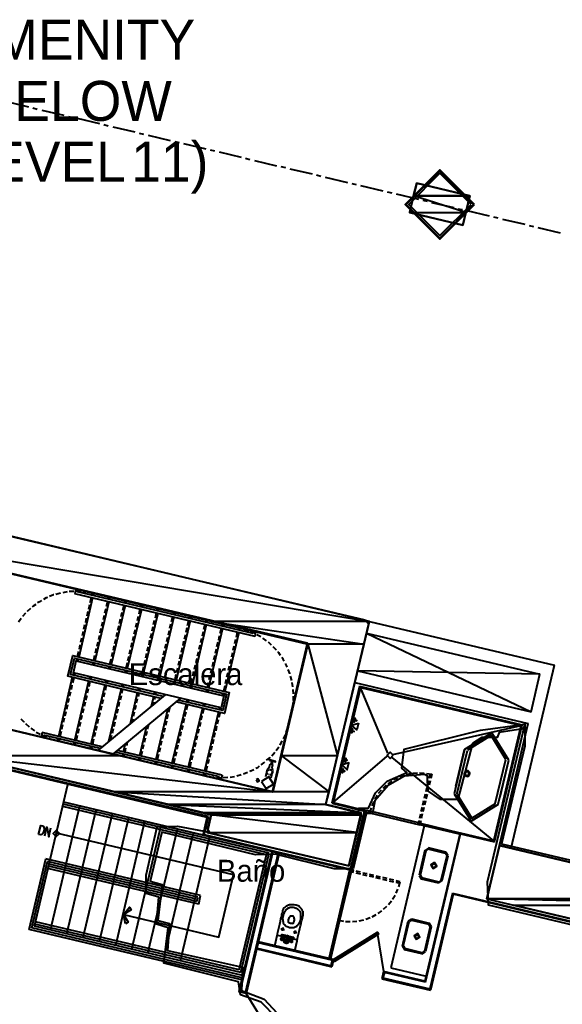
# Model space of a CAD drawing. Header units: feet. Extents: x -84 to 198, y -22 to 181.
# Drawn here: x 79.7 to 109.5, y 35.4 to 89.5 of the extents above; entities that cross this region are included whole.
import ezdxf
from ezdxf.enums import TextEntityAlignment as Align

# ---------------------------------------------------------------- set-up
doc = ezdxf.new("R2010")
doc.units = ezdxf.units.FT
for name, color, linetype in [('A-AREA-COMUN', 252, 'CONTINUOUS'), ('A-AREA-UNIDAD', 30, 'CONTINUOUS'), ('A-LINEA', 7, 'CONTINUOUS'), ('A-LINEA-FINA', 9, 'CONTINUOUS'), ('A-MURO-CONCRETO', 8, 'CONTINUOUS'), ('A-NOMBRE-ESPACIO', 2, 'CONTINUOUS'), ('A-TEXTO-PDF', 3, 'CONTINUOUS')]:
    doc.layers.add(name, color=color, linetype=linetype)

msp = doc.modelspace()

# ---------------------------------------------------------------- linework, layer by layer
at = {"layer": 'A-AREA-COMUN'}
for points in [[(69.68, 63.36), (98.64, 56.5333), (98.848, 56.32), (96.48, 46.4), (98.272, 45.9733), (98.32, 46.2044), (98.848, 46.2044), (99.232, 47.04), (99.872, 47.68), (100.96, 48.16), (100.672, 48.4089), (100.8, 49.44), (104.992, 50.4889), (107.44, 50.8089), (107.44, 49.6), (106.16, 44.2489), (119.76, 41.0489)], [(77.12, 51.0044), (93.568, 47.0933), (95.488, 55.2533), (69.312, 61.4044)], [(93.808, 34.6844), (92.96, 35.5556), (91.808, 35.9644), (91.712, 36.6756), (87.6, 37.6889), (87.84, 39.6444), (87.2, 39.84), (87.328, 41.3156), (86.64, 41.5289), (86.64, 42.5244), (87.232, 45.1733), (88.352, 45.2089), (90.112, 44.8889), (90, 45.0489), (90.208, 45.8489), (76.672, 49.0489)]]:
    msp.add_lwpolyline(points, dxfattribs=at)
at = {"layer": 'A-AREA-UNIDAD'}
msp.add_lwpolyline([(116.56, 38.24), (105.44, 40.8889), (105.392, 42.1689), (107.44, 50.7733), (107.328, 50.56), (106.032, 50.3644), (105.92, 50.08), (105.072, 50.08), (104.56, 49.76), (103.76, 46.6844), (102.8, 46.6844), (102.112, 47.1644), (102.08, 47.9644), (101.92, 48.0533), (100.832, 47.9644), (99.92, 47.4489), (99.2, 46.6133), (99.072, 45.92), (98.72, 45.8844), (98, 42.88), (96.96, 42.88), (93.728, 43.68), (92.64, 43.6444), (87.488, 44.8889), (86.848, 42.2044), (87.52, 42.0089), (87.28, 40.0356), (87.92, 39.8756), (87.808, 38.4), (91.92, 37.4756), (91.872, 36.1956), (93.12, 35.7156), (94.048, 34.72)], dxfattribs=at)
at = {"layer": 'A-LINEA'}
for p, q in [((78.96, 84.9911), (80.1733, 84.6978)), ((80.4133, 84.6444), (80.6533, 84.5778)), ((80.9067, 84.5244), (82.12, 84.2444)), ((82.36, 84.1778), (82.6, 84.1244)), ((82.8533, 84.0711), (84.0667, 83.7778)), ((84.3067, 83.7244), (84.5467, 83.6578)), ((84.8, 83.6044), (86.0133, 83.3244)), ((86.2533, 83.2578), (86.4933, 83.2044)), ((86.7467, 83.1511), (87.96, 82.8578)), ((88.2, 82.8044), (88.44, 82.7378)), ((88.6933, 82.6844), (89.9067, 82.3911)), ((90.1467, 82.3378), (90.3867, 82.2844)), ((90.64, 82.2311), (91.8533, 81.9378)), ((92.0933, 81.8844), (92.3333, 81.8178)), ((92.5867, 81.7644), (93.8, 81.4711)), ((94.04, 81.4178), (94.28, 81.3644)), ((94.52, 81.2978), (95.7467, 81.0178)), ((95.9867, 80.9644), (96.2267, 80.8978)), ((96.4667, 80.8444), (97.6933, 80.5511)), ((97.9333, 80.4978), (98.1733, 80.4444)), ((98.4133, 80.3778), (99.64, 80.0978)), ((99.88, 80.0311), (100.12, 79.9778)), ((100.36, 79.9244), (101.5867, 79.6311)), ((101.8267, 79.5778), (102.0667, 79.5244)), ((102.3067, 79.4578), (103.5333, 79.1778)), ((103.7733, 79.1111), (104.0133, 79.0578)), ((104.2533, 79.0044), (105.48, 78.7111)), ((105.72, 78.6578), (105.96, 78.6044)), ((106.2, 78.5378), (107.4267, 78.2578)), ((107.6667, 78.1911), (107.9067, 78.1378)), ((108.1467, 78.0844), (109.3733, 77.7911)), ((81.92, 58.0044), (81.68, 57.9378)), ((82.2933, 58.0711), (82.0533, 58.0311)), ((82.6667, 58.0978), (82.4133, 58.0978)), ((82.7733, 58.2178), (82.72, 57.9778)), ((92.6133, 55.6311), (82.72, 57.9778)), ((82.9067, 58.1911), (82.8667, 58.0711)), ((92.52, 55.7911), (82.8667, 58.0711)), ((83.6667, 58.0044), (83.5333, 58.0311)), ((83.6667, 58.0044), (83.64, 57.8844)), ((83.7467, 57.9911), (83.72, 57.8711)), ((83.6933, 57.7511), (82.9333, 54.4978)), ((83.52, 57.3644), (83.4667, 57.1111)), ((83.6133, 57.7644), (83.5467, 57.4844)), ((84.5867, 57.5378), (83.8133, 54.2978)), ((84.5067, 57.5511), (84.44, 57.2711)), ((84.56, 57.7911), (84.5333, 57.6711)), ((84.64, 57.7778), (84.6133, 57.6578)), ((85.48, 57.3244), (84.7067, 54.0844)), ((85.4, 57.3378), (85.3333, 57.0578)), ((85.4533, 57.5911), (85.4267, 57.4711)), ((85.5333, 57.5644), (85.5067, 57.4444)), ((86.3467, 57.3778), (86.32, 57.2578)), ((86.4267, 57.3511), (86.4, 57.2311)), ((80, 56.9111), (79.84, 56.7244)), ((83.4267, 56.9911), (83.3733, 56.7511)), ((84.32, 56.7778), (84.2667, 56.5378)), ((84.4133, 57.1511), (84.3467, 56.9111)), ((85.3067, 56.9378), (85.24, 56.6978)), ((86.3733, 57.1111), (85.6, 53.8711)), ((86.2933, 57.1378), (86.2267, 56.8444)), ((87.2667, 56.8978), (86.4933, 53.6578)), ((87.1867, 56.9244), (87.12, 56.6311)), ((87.24, 57.1644), (87.2133, 57.0444)), ((87.32, 57.1511), (87.2933, 57.0178)), ((88.1333, 56.9511), (88.1067, 56.8311)), ((88.2133, 56.9378), (88.1867, 56.8178)), ((79.76, 56.6178), (79.6133, 56.4178)), ((83.2533, 56.2711), (83.2, 56.0178)), ((83.3467, 56.6311), (83.2933, 56.3911)), ((84.24, 56.4178), (84.1867, 56.1778)), ((85.2133, 56.5778), (85.16, 56.3244)), ((86.1067, 56.3644), (86.0533, 56.1244)), ((86.2, 56.7244), (86.1333, 56.4844)), ((87.08, 56.5111), (87.0267, 56.2711)), ((88.16, 56.6978), (87.3867, 53.4444)), ((87.9733, 56.3111), (87.92, 56.0578)), ((88.08, 56.7111), (88.0133, 56.4311)), ((89.0533, 56.4844), (88.28, 53.2311)), ((88.96, 56.4978), (88.8933, 56.2178)), ((89.0267, 56.7378), (89, 56.6178)), ((89.1067, 56.7244), (89.08, 56.6044)), ((89.9333, 56.2711), (89.1733, 53.0311)), ((89.8533, 56.2844), (89.7867, 56.0044)), ((89.92, 56.5378), (89.8933, 56.4044)), ((90, 56.5111), (89.9733, 56.3911)), ((90.8133, 56.3244), (90.7733, 56.2044)), ((90.8933, 56.2978), (90.8667, 56.1778)), ((98.8933, 56.4578), (109.0667, 54.0578)), ((83.1733, 55.8978), (83.12, 55.6578)), ((84.0667, 55.6844), (84.0133, 55.4444)), ((84.1467, 56.0578), (84.0933, 55.8044)), ((85.04, 55.8444), (84.9867, 55.6044)), ((85.1333, 56.2044), (85.0667, 55.9644)), ((86.0267, 55.9911), (85.96, 55.7511)), ((86.92, 55.7911), (86.8533, 55.5378)), ((87, 56.1511), (86.9467, 55.9111)), ((87.8933, 55.9378), (87.84, 55.6978)), ((88.7867, 55.7244), (88.72, 55.4844)), ((88.8667, 56.0978), (88.8133, 55.8444)), ((89.76, 55.8844), (89.7067, 55.6444)), ((90.8267, 56.0578), (90.0667, 52.8178)), ((90.6533, 55.6711), (90.6, 55.4311)), ((90.7467, 56.0711), (90.68, 55.7911)), ((91.72, 55.8444), (90.96, 52.6044)), ((91.64, 55.8711), (91.5733, 55.5778)), ((91.6933, 56.1111), (91.6667, 55.9911)), ((91.7867, 56.0844), (91.7467, 55.9644)), ((91.9067, 56.0578), (91.7867, 56.0844)), ((92.52, 55.7911), (92.5467, 55.9111)), ((92.6133, 55.6311), (92.6667, 55.8844)), ((92.9333, 55.6044), (92.72, 55.7244)), ((98.7333, 55.8178), (108.2667, 53.5644)), ((98.7333, 55.8178), (107.7733, 51.4978)), ((83, 55.1644), (82.9467, 54.9244)), ((83.08, 55.5378), (83.0267, 55.2978)), ((83.9733, 55.3244), (83.92, 55.0844)), ((84.96, 55.4844), (84.8933, 55.2311)), ((85.8533, 55.2711), (85.7867, 55.0178)), ((85.9333, 55.6311), (85.88, 55.3911)), ((86.8267, 55.4178), (86.7733, 55.1778)), ((87.72, 55.2044), (87.6667, 54.9644)), ((87.8, 55.5778), (87.7467, 55.3378)), ((88.6933, 55.3644), (88.64, 55.1244)), ((89.5867, 55.1511), (89.5333, 54.9111)), ((89.68, 55.5244), (89.6133, 55.2711)), ((90.5733, 55.3111), (90.5067, 55.0578)), ((91.5467, 55.4578), (91.4933, 55.2178)), ((93.24, 55.3911), (93.04, 55.5378)), ((93.52, 55.1511), (93.3467, 55.3111)), ((82.92, 54.8044), (82.8533, 54.5244)), ((83.8, 54.5911), (83.7333, 54.3111)), ((83.8933, 54.9644), (83.84, 54.7111)), ((84.7867, 54.7511), (84.7333, 54.5111)), ((84.8667, 55.1111), (84.8133, 54.8711)), ((85.76, 54.8978), (85.7067, 54.6578)), ((86.6533, 54.6978), (86.6, 54.4444)), ((86.7467, 55.0578), (86.68, 54.8178)), ((87.6267, 54.8444), (87.5733, 54.6044)), ((88.52, 54.6311), (88.4667, 54.3911)), ((88.6133, 55.0044), (88.56, 54.7511)), ((89.5067, 54.7911), (89.44, 54.5511)), ((90.48, 54.9378), (90.4267, 54.6978)), ((91.3733, 54.7244), (91.32, 54.4844)), ((91.4533, 55.0978), (91.4, 54.8578)), ((82.8133, 54.4044), (82.7867, 54.2844)), ((82.8933, 54.3778), (82.8667, 54.2578)), ((83.7067, 54.1911), (83.68, 54.0711)), ((83.7867, 54.1644), (83.76, 54.0444)), ((84.6933, 54.3778), (84.6267, 54.0978)), ((85.5867, 54.1778), (85.52, 53.8844)), ((85.68, 54.5378), (85.6133, 54.2978)), ((86.5733, 54.3244), (86.5067, 54.0844)), ((87.4667, 54.1111), (87.4, 53.8711)), ((87.5467, 54.4844), (87.4933, 54.2311)), ((88.44, 54.2711), (88.3867, 54.0311)), ((89.3333, 54.0578), (89.2667, 53.8178)), ((89.4133, 54.4178), (89.36, 54.1778)), ((90.3067, 54.2178), (90.2533, 53.9644)), ((90.4, 54.5778), (90.3333, 54.3378)), ((91.2933, 54.3644), (91.2267, 54.1244)), ((106.68, 44.0044), (109.0667, 54.0578)), ((82.64, 53.6311), (82.6133, 53.5111)), ((82.72, 53.6044), (82.6933, 53.4844)), ((84.6, 53.9778), (84.5733, 53.8578)), ((84.68, 53.9644), (84.6533, 53.8311)), ((85.4933, 53.7644), (85.4667, 53.6444)), ((85.5733, 53.7511), (85.5467, 53.6311)), ((86.3867, 53.5511), (86.36, 53.4311)), ((86.48, 53.9644), (86.4133, 53.6711)), ((86.4667, 53.5378), (86.44, 53.4178)), ((87.3733, 53.7511), (87.3067, 53.4711)), ((88.2667, 53.5378), (88.2, 53.2578)), ((88.3467, 53.8978), (88.2933, 53.6578)), ((89.24, 53.6978), (89.1867, 53.4444)), ((90.2267, 53.8444), (90.16, 53.6044)), ((91.12, 53.6311), (91.0533, 53.3911)), ((91.2, 54.0044), (91.1467, 53.7644)), ((98.2533, 53.7511), (107.7733, 51.4978)), ((108.2667, 53.5644), (98.2533, 53.7511)), ((107.7733, 51.4978), (108.2667, 53.5644)), ((82.5733, 53.3911), (81.8133, 50.1378)), ((82.6533, 53.3644), (82.5867, 53.0844)), ((83.4667, 53.1778), (82.7067, 49.9244)), ((83.5467, 53.1511), (83.48, 52.8711)), ((83.5333, 53.4178), (83.4933, 53.2978)), ((83.6133, 53.4044), (83.5867, 53.2711)), ((84.4133, 53.2044), (84.3867, 53.0844)), ((84.5067, 53.1911), (84.4667, 53.0711)), ((85.3067, 52.9911), (85.28, 52.8711)), ((85.3867, 52.9778), (85.36, 52.8578)), ((87.28, 53.3511), (87.2533, 53.2178)), ((87.36, 53.3244), (87.3333, 53.2044)), ((88.1733, 53.1378), (88.1467, 53.0178)), ((88.2533, 53.1111), (88.2267, 52.9911)), ((89.16, 53.3244), (89.0933, 53.0444)), ((90.0533, 53.1111), (89.9867, 52.8311)), ((90.1333, 53.4844), (90.08, 53.2444)), ((91.0267, 53.2711), (90.9733, 53.0311)), ((94.6267, 53.2178), (94.56, 53.4578)), ((94.6933, 52.8578), (94.6533, 53.0978)), ((98.0933, 53.0978), (107.6133, 50.8444)), ((82.48, 52.5911), (82.4133, 52.3511)), ((82.56, 52.9644), (82.5067, 52.7244)), ((83.4533, 52.7511), (83.4, 52.5111)), ((84.36, 52.9644), (83.6, 49.7244)), ((87.68, 52.4311), (83.9733, 49.3778)), ((84.3467, 52.5378), (84.2933, 52.2978)), ((84.44, 52.9511), (84.3733, 52.6578)), ((85.2533, 52.7511), (84.5733, 49.8711)), ((85.3333, 52.7378), (85.28, 52.4978)), ((86.1467, 52.5378), (85.7467, 50.8311)), ((86.2, 52.7911), (86.1733, 52.6578)), ((86.2267, 52.5244), (86.1867, 52.3244)), ((86.28, 52.7644), (86.2533, 52.6444)), ((87.0933, 52.5778), (87.0667, 52.4578)), ((87.1733, 52.5511), (87.1467, 52.4311)), ((89.0667, 52.9244), (89.0267, 52.8044)), ((89.1467, 52.8978), (89.12, 52.7778)), ((89.96, 52.7111), (89.92, 52.5911)), ((90.04, 52.6978), (90, 52.5644)), ((90.84, 52.4978), (90.8133, 52.3778)), ((90.9467, 52.9111), (90.88, 52.6178)), ((90.9333, 52.4844), (90.8933, 52.3644)), ((94.72, 52.4844), (94.7067, 52.7244)), ((98.36, 52.8978), (96.84, 46.4711)), ((98.4, 52.8311), (96.9067, 46.5111)), ((98.36, 52.8978), (107.2933, 50.7778)), ((98.4, 52.8311), (107.2267, 50.7378)), ((99.9067, 49.2178), (98.4, 52.8311)), ((82.3867, 52.2311), (82.3333, 51.9911)), ((83.28, 52.0178), (83.2267, 51.7778)), ((83.3733, 52.3911), (83.3067, 52.1378)), ((84.2667, 52.1778), (84.2, 51.9244)), ((88.52, 52.2444), (84.8133, 49.1778)), ((85.16, 52.0178), (85.1067, 51.7778)), ((85.2533, 52.3778), (85.2, 52.1378)), ((86.1467, 52.2044), (86.0933, 51.9644)), ((87.04, 52.3244), (86.9067, 51.7911)), ((87.0533, 52.0311), (87.0133, 51.8844)), ((87.12, 52.3111), (87.08, 52.1644)), ((88.8267, 51.9111), (88.0533, 48.6711)), ((88.88, 52.1511), (88.8533, 52.0311)), ((88.96, 52.1378), (88.9333, 52.0178)), ((89.7733, 51.9378), (89.7467, 51.8178)), ((89.8533, 51.9244), (89.8267, 51.8044)), ((82.2133, 51.4978), (82.16, 51.2578)), ((82.3067, 51.8711), (82.2533, 51.6178)), ((83.2, 51.6578), (83.1333, 51.4178)), ((84.0933, 51.4444), (84.0267, 51.2044)), ((84.1733, 51.8044), (84.12, 51.5644)), ((85.08, 51.6444), (85.0267, 51.4044)), ((85.9733, 51.4711), (85.92, 51.2311)), ((86.0667, 51.8444), (86.0133, 51.6044)), ((87.8267, 51.6711), (87.16, 48.8711)), ((87.9333, 51.7511), (87.8667, 51.4578)), ((88.8133, 51.4844), (88.7467, 51.2444)), ((88.9067, 51.8844), (88.84, 51.6044)), ((89.72, 51.6978), (88.9467, 48.4578)), ((89.8, 51.6844), (89.7333, 51.3911)), ((90.6, 51.4844), (89.84, 48.2444)), ((90.6933, 51.4711), (90.6267, 51.1778)), ((90.6667, 51.7244), (90.64, 51.6044)), ((90.7467, 51.7111), (90.72, 51.5911)), ((94.6267, 51.4711), (94.6533, 51.6178)), ((89.9867, 45.6978), (67.6533, 50.9911)), ((90.0533, 45.7378), (67.6667, 51.0311)), ((80.0133, 50.8444), (80.2, 50.6711)), ((82.1333, 51.1378), (82.08, 50.8978)), ((83.0267, 50.9244), (82.96, 50.6844)), ((83.1067, 51.2844), (83.0533, 51.0444)), ((84, 51.0844), (83.9467, 50.8311)), ((84.9067, 50.9244), (84.8533, 50.6711)), ((84.9867, 51.2844), (84.9333, 51.0444)), ((85.8933, 51.1111), (85.8533, 50.9111)), ((87.7467, 50.9778), (87.6933, 50.7378)), ((87.8267, 51.3378), (87.7733, 51.0978)), ((88.72, 51.1244), (88.6667, 50.8711)), ((89.6133, 50.9111), (89.56, 50.6711)), ((89.6933, 51.2711), (89.64, 51.0311)), ((90.5867, 51.0578), (90.5333, 50.8178)), ((94.44, 50.6978), (94.48, 50.8311)), ((106.04, 44.1511), (107.6133, 50.8444)), ((80.2933, 50.6044), (80.4933, 50.4578)), ((80.6, 50.3778), (80.8133, 50.2578)), ((80.92, 50.3511), (80.8667, 50.1111)), ((84.2267, 49.5778), (80.92, 50.3511)), ((81.96, 50.4044), (81.8933, 50.1244)), ((82.04, 50.7778), (81.9867, 50.5244)), ((82.9333, 50.5644), (82.88, 50.3111)), ((83.8267, 50.3511), (83.7733, 50.1111)), ((83.92, 50.7111), (83.8533, 50.4711)), ((84.8267, 50.5511), (84.76, 50.3111)), ((86.6533, 50.6978), (86.2667, 49.0844)), ((86.6667, 50.4178), (86.6133, 50.1778)), ((86.76, 50.7911), (86.6933, 50.5378)), ((87.6533, 50.6044), (87.6, 50.3644)), ((88.5467, 50.3911), (88.4933, 50.1511)), ((88.64, 50.7511), (88.5733, 50.5111)), ((89.5333, 50.5378), (89.4667, 50.2978)), ((90.4133, 50.3378), (90.36, 50.0844)), ((90.5067, 50.6978), (90.4533, 50.4578)), ((100.1867, 49.1511), (107.2267, 50.7378)), ((105.7333, 44.4178), (107.2267, 50.7378)), ((105.7733, 44.3511), (107.2933, 50.7778)), ((80.9867, 50.0844), (80.8667, 50.1111)), ((81.0133, 50.2044), (80.9867, 50.0844)), ((84.1067, 49.4711), (81.0133, 50.2044)), ((81.6267, 49.9378), (81.76, 49.8978)), ((81.7867, 50.0178), (81.7467, 49.8978)), ((81.8667, 50.0044), (81.84, 49.8844)), ((82.68, 49.8044), (82.64, 49.6844)), ((82.76, 49.7911), (82.72, 49.6711)), ((82.8533, 50.1911), (82.7867, 49.9111)), ((83.7467, 49.9911), (83.68, 49.6978)), ((84.7333, 50.1911), (84.68, 49.9644)), ((85.48, 49.7378), (85.3733, 49.2978)), ((85.5867, 49.8311), (85.5467, 49.6178)), ((86.5867, 50.0444), (86.5333, 49.8044)), ((87.48, 49.8844), (87.4267, 49.6444)), ((87.5733, 50.2444), (87.52, 50.0044)), ((88.4667, 50.0311), (88.4, 49.7778)), ((89.36, 49.8178), (89.2933, 49.5644)), ((89.44, 50.1778), (89.3867, 49.9378)), ((90.3333, 49.9644), (90.28, 49.7244)), ((93.9867, 49.6711), (94.1067, 49.8978)), ((83.56, 49.6044), (83.5333, 49.4711)), ((83.6533, 49.5778), (83.6133, 49.4578)), ((90.6667, 47.9244), (84.9333, 49.2711)), ((90.8133, 48.0178), (85.0533, 49.3778)), ((85.5067, 49.4978), (85.4667, 49.2844)), ((86.4133, 49.3244), (86.3467, 49.0711)), ((86.4933, 49.6844), (86.44, 49.4444)), ((87.4, 49.5111), (87.3467, 49.2711)), ((88.2933, 49.2978), (88.2267, 49.0578)), ((88.3733, 49.6578), (88.32, 49.4178)), ((89.2667, 49.4444), (89.2133, 49.2044)), ((90.16, 49.2311), (90.1067, 48.9911)), ((90.24, 49.6044), (90.1867, 49.3644)), ((93.5333, 49.0844), (93.6933, 49.2711)), ((93.7733, 49.3644), (93.92, 49.5644)), ((103.7067, 46.9511), (104.28, 49.3778)), ((85.3467, 49.1778), (85.32, 49.0578)), ((85.4267, 49.1511), (85.4, 49.0311)), ((86.24, 48.9644), (86.2133, 48.8444)), ((86.32, 48.9511), (86.2933, 48.8311)), ((87.1333, 48.7511), (87.1067, 48.6311)), ((87.2133, 48.7378), (87.1867, 48.6178)), ((87.32, 49.1511), (87.24, 48.8578)), ((88.2, 48.9244), (88.1333, 48.6444)), ((89.0933, 48.7244), (89.0267, 48.4311)), ((89.1867, 49.0844), (89.12, 48.8444)), ((90.08, 48.8711), (90.0133, 48.6311)), ((93.4533, 48.6444), (93.6, 48.6044)), ((93.5067, 48.6311), (93.5467, 48.7911)), ((93.5467, 48.6178), (93.5867, 48.7778)), ((96.9067, 46.5111), (99.8667, 49.0578)), ((105.7333, 44.4178), (100.1467, 48.9911)), ((105.8133, 46.4578), (106.3867, 48.8844)), ((105.9733, 46.4178), (106.5467, 48.8444)), ((106.08, 46.8311), (106.5467, 48.8444)), ((88.0267, 48.5378), (88, 48.4178)), ((88.1067, 48.5244), (88.08, 48.4044)), ((88.92, 48.3378), (88.8933, 48.2044)), ((89, 48.3111), (88.9733, 48.1911)), ((89.8133, 48.1244), (89.7867, 48.0044)), ((89.9867, 48.5111), (89.92, 48.2178)), ((93.2133, 47.9378), (93.3067, 48.3511)), ((93.56, 48.4311), (93.6, 48.6044)), ((101.5333, 48.1244), (101.28, 48.1111)), ((101.9067, 48.1111), (101.6533, 48.1244)), ((104.1107, 48.1396), (104.1069, 48.1131)), ((104.1069, 48.1131), (104.1077, 48.0864)), ((104.1191, 48.1649), (104.1107, 48.1396)), ((104.1318, 48.1885), (104.1191, 48.1649)), ((104.1483, 48.2095), (104.1318, 48.1885)), ((104.1682, 48.2273), (104.1483, 48.2095)), ((104.1627, 48.1273), (104.1602, 48.1101)), ((104.1602, 48.1101), (104.1607, 48.0927)), ((104.1681, 48.1439), (104.1627, 48.1273)), ((104.1764, 48.1593), (104.1681, 48.1439)), ((104.191, 48.2414), (104.1682, 48.2273)), ((104.1871, 48.1729), (104.1764, 48.1593)), ((104.2002, 48.1846), (104.1871, 48.1729)), ((104.2158, 48.2513), (104.191, 48.2414)), ((104.215, 48.1937), (104.2002, 48.1846)), ((104.2312, 48.2002), (104.215, 48.1937)), ((104.2419, 48.2567), (104.2158, 48.2513)), ((104.2482, 48.2037), (104.2312, 48.2002)), ((104.2687, 48.2575), (104.2419, 48.2567)), ((104.2656, 48.2043), (104.2482, 48.2037)), ((104.2829, 48.2018), (104.2656, 48.2043)), ((104.2951, 48.2537), (104.2687, 48.2575)), ((104.2995, 48.1963), (104.2829, 48.2018)), ((104.3205, 48.2453), (104.2951, 48.2537)), ((104.3148, 48.1881), (104.2995, 48.1963)), ((104.3285, 48.1773), (104.3148, 48.1881)), ((104.344, 48.2327), (104.3205, 48.2453)), ((104.3401, 48.1643), (104.3285, 48.1773)), ((104.3493, 48.1495), (104.3401, 48.1643)), ((104.365, 48.2162), (104.344, 48.2327)), ((104.3558, 48.1333), (104.3493, 48.1495)), ((104.3593, 48.1162), (104.3558, 48.1333)), ((104.3598, 48.0988), (104.3593, 48.1162)), ((104.3828, 48.1962), (104.365, 48.2162)), ((104.3969, 48.1735), (104.3828, 48.1962)), ((104.4068, 48.1487), (104.3969, 48.1735)), ((104.4123, 48.1225), (104.4068, 48.1487)), ((104.4131, 48.0958), (104.4123, 48.1225)), ((89.8933, 48.0978), (89.8667, 47.9778)), ((89.8667, 47.9778), (90, 47.9511)), ((90.6667, 47.9244), (90.6267, 47.8044)), ((90.8133, 48.0178), (90.76, 47.7644)), ((90.8667, 47.8844), (91.12, 47.8978)), ((91.24, 47.9111), (91.48, 47.9511)), ((91.6133, 47.9778), (91.8533, 48.0444)), ((100.12, 47.6844), (99.9067, 47.5378)), ((100.44, 47.8578), (100.2267, 47.7511)), ((100.7867, 48.0044), (100.56, 47.9111)), ((101.16, 48.0844), (100.9067, 48.0311)), ((102.0933, 47.4844), (102.16, 47.7244)), ((102.24, 47.6978), (102.1733, 47.4578)), ((102.32, 48.0444), (102.2667, 47.8311)), ((104.1077, 48.0864), (104.1132, 48.0602)), ((104.1132, 48.0602), (104.1231, 48.0354)), ((104.1231, 48.0354), (104.1372, 48.0127)), ((104.1372, 48.0127), (104.155, 47.9927)), ((104.155, 47.9927), (104.176, 47.9762)), ((104.1607, 48.0927), (104.1642, 48.0756)), ((104.1642, 48.0756), (104.1707, 48.0594)), ((104.1707, 48.0594), (104.1799, 48.0446)), ((104.176, 47.9762), (104.1995, 47.9635)), ((104.1799, 48.0446), (104.1915, 48.0316)), ((104.1915, 48.0316), (104.2052, 48.0208)), ((104.1995, 47.9635), (104.2249, 47.9552)), ((104.2052, 48.0208), (104.2205, 48.0126)), ((104.2205, 48.0126), (104.2371, 48.0071)), ((104.2249, 47.9552), (104.2513, 47.9514)), ((104.2371, 48.0071), (104.2544, 48.0046)), ((104.2513, 47.9514), (104.2781, 47.9522)), ((104.2544, 48.0046), (104.2718, 48.0051)), ((104.2718, 48.0051), (104.2888, 48.0087)), ((104.2781, 47.9522), (104.3042, 47.9576)), ((104.2888, 48.0087), (104.305, 48.0152)), ((104.3042, 47.9576), (104.329, 47.9675)), ((104.305, 48.0152), (104.3198, 48.0243)), ((104.3198, 48.0243), (104.3329, 48.0359)), ((104.329, 47.9675), (104.3518, 47.9816)), ((104.3329, 48.0359), (104.3436, 48.0496)), ((104.3436, 48.0496), (104.3519, 48.065)), ((104.3518, 47.9816), (104.3717, 47.9994)), ((104.3519, 48.065), (104.3573, 48.0815)), ((104.3573, 48.0815), (104.3598, 48.0988)), ((104.3717, 47.9994), (104.3882, 48.0204)), ((104.3882, 48.0204), (104.4009, 48.044)), ((104.4009, 48.044), (104.4093, 48.0693)), ((104.4093, 48.0693), (104.4131, 48.0958)), ((80.4933, 39.7244), (82.3333, 47.5111)), ((99.5467, 47.1911), (99.3867, 47.0044)), ((99.8133, 47.4578), (99.64, 47.2844)), ((102.0133, 47.1111), (102.0667, 47.3511)), ((102.1467, 47.3378), (102.0933, 47.0978)), ((89.76, 44.7244), (82.1067, 46.5378)), ((96.9067, 46.5111), (98.6933, 46.0844)), ((99.1333, 46.5644), (99.0267, 46.3378)), ((99.32, 46.8978), (99.1867, 46.6844)), ((101.84, 46.3778), (101.8933, 46.6311)), ((101.92, 46.7511), (101.9867, 46.9911)), ((101.9733, 46.6044), (101.92, 46.3644)), ((102.0667, 46.9778), (102, 46.7244)), ((81.3867, 39.5111), (83, 46.3244)), ((93.24, 43.6444), (82.0533, 46.2978)), ((93.3867, 43.7378), (82.08, 46.4178)), ((82.28, 39.3111), (83.8933, 46.1111)), ((96.84, 46.4711), (98.6267, 46.0444)), ((97.8667, 42.8578), (98.6267, 46.0444)), ((97.9067, 42.8044), (98.68, 46.0844)), ((98.9333, 46.0311), (98.68, 46.0844)), ((98.9867, 46.2311), (98.9067, 45.9511)), ((98.96, 45.9778), (98.96, 45.9778)), ((101.7467, 46.0178), (101.8133, 46.2578)), ((101.8933, 46.2444), (101.8267, 46.0044)), ((83.1733, 39.0978), (84.7867, 45.9111)), ((84.0667, 38.8844), (85.68, 45.6978)), ((84.96, 38.6711), (86.56, 45.4844)), ((86.2267, 45.5644), (97.9067, 42.8044)), ((89.76, 44.7244), (89.9867, 45.6978)), ((89.8267, 44.7644), (90.0533, 45.7378)), ((101.6667, 45.6578), (101.72, 45.8978)), ((101.8, 45.8844), (101.7467, 45.6311)), ((85.8533, 38.4578), (87.4533, 45.2711)), ((86.7333, 38.2444), (88.3467, 45.0578)), ((101.9067, 45.2311), (100.0667, 37.4444)), ((101.6933, 45.3778), (103.8667, 44.8578)), ((87.6267, 38.0444), (89.24, 44.8578)), ((88.52, 37.8311), (90.1333, 44.6444)), ((89.8267, 44.7644), (97.8667, 42.8578)), ((103.88, 44.8578), (101.9467, 36.7111)), ((101.9867, 36.6444), (103.9067, 44.7911)), ((103.88, 44.8578), (105.7333, 44.4178)), ((103.9067, 44.7911), (105.7733, 44.3511)), ((93.5333, 43.8311), (91.72, 36.1244)), ((93.5867, 43.8178), (91.7733, 36.1244)), ((101.9467, 43.8978), (101.6267, 42.5244)), ((102, 43.8711), (101.68, 42.5111)), ((102.1517, 44.0133), (101.9511, 43.8895)), ((102.1363, 43.9484), (102.016, 43.8741)), ((103.08, 43.7244), (102.1333, 43.9511)), ((103.0933, 43.7911), (102.1467, 44.0178)), ((103.2222, 43.5861), (103.0984, 43.7866)), ((80.2, 39.5378), (81.12, 43.4311)), ((80.3467, 39.6311), (81.2133, 43.2844)), ((89.6267, 41.4178), (81.12, 43.4311)), ((89.48, 41.3244), (81.2133, 43.2844)), ((91.7467, 37.3244), (93.24, 43.6444)), ((91.84, 37.1778), (93.3867, 43.7378)), ((93.88, 43.7511), (92.0667, 36.0444)), ((93.9333, 43.7378), (92.12, 36.0311)), ((102.84, 42.2444), (103.16, 43.6044)), ((102.8933, 42.2311), (103.2267, 43.5911)), ((103.1573, 43.6014), (103.083, 43.7218)), ((89.52, 40.9378), (81.24, 42.8844)), ((89.4267, 41.0844), (81.2667, 43.0178)), ((89.3333, 41.2311), (81.3067, 43.1378)), ((98.4133, 42.6844), (98.1733, 42.7378)), ((98.1467, 42.6578), (98.4, 42.5911)), ((98.52, 42.5644), (98.76, 42.5111)), ((98.7733, 42.5911), (98.5333, 42.6444)), ((98.88, 42.4844), (99.12, 42.4311)), ((99.1467, 42.5111), (98.9067, 42.5644)), ((99.24, 42.3911), (99.4933, 42.3378)), ((99.5067, 42.4178), (99.2667, 42.4711)), ((99.6133, 42.3111), (99.8533, 42.2578)), ((99.8667, 42.3378), (99.6267, 42.3911)), ((99.9733, 42.2178), (100.2133, 42.1644)), ((100.24, 42.2444), (100, 42.3111)), ((100.5867, 42.1644), (100.36, 42.2178)), ((100.5067, 41.8844), (100.5867, 42.1644)), ((101.6311, 42.5161), (101.755, 42.3156)), ((101.696, 42.5008), (101.7703, 42.3805)), ((101.7467, 42.3244), (102.6933, 42.0978)), ((101.76, 42.3911), (102.7067, 42.1644)), ((102.7016, 42.1023), (102.9022, 42.2261)), ((102.717, 42.1671), (102.8373, 42.2414)), ((100.36, 41.5378), (100.4667, 41.7644)), ((89.4267, 41.0844), (89.48, 41.3244)), ((89.52, 40.9378), (89.6267, 41.4178)), ((99.9467, 40.9244), (100.1067, 41.1111)), ((100.1733, 41.2178), (100.3067, 41.4311)), ((103.4533, 41.5378), (102.2133, 36.2844)), ((103.4933, 41.4844), (102.2533, 36.2178)), ((103.4533, 41.5378), (117.36, 38.2578)), ((117.32, 38.2044), (103.4933, 41.4844)), ((99.3733, 40.4311), (99.5867, 40.5778)), ((99.68, 40.6578), (99.8533, 40.8311)), ((97.2533, 40.0444), (96.76, 37.9378)), ((97.1733, 40.0578), (97.4667, 40.0044)), ((97.2267, 40.0978), (97.2267, 40.0978)), ((97.96, 39.9778), (98.2133, 40.0044)), ((98.3333, 40.0178), (98.5867, 40.0711)), ((98.7067, 40.1111), (98.9333, 40.2044)), ((99.0533, 40.2444), (99.2667, 40.3644)), ((100.7067, 38.6311), (101.0267, 40.0044)), ((101.2317, 40.12), (101.0311, 39.9961)), ((101.2164, 40.0551), (101.096, 39.9808)), ((101.2133, 40.0578), (102.16, 39.8311)), ((101.2267, 40.1244), (102.1733, 39.8978)), ((91.8667, 36.7778), (80.2, 39.5378)), ((91.8933, 36.8978), (80.3467, 39.6311)), ((91.9333, 37.0178), (80.4933, 39.7244)), ((91.84, 37.1778), (80.52, 39.8444)), ((91.7467, 37.3244), (80.5467, 39.9644)), ((97.5867, 39.9911), (97.84, 39.9778)), ((100.76, 38.6178), (101.08, 39.9778)), ((102.24, 39.7111), (101.92, 38.3511)), ((102.2933, 39.6978), (101.9733, 38.3378)), ((102.2373, 39.7081), (102.163, 39.8284)), ((102.3022, 39.6927), (102.1784, 39.8933)), ((93.8133, 39.1911), (93.7067, 38.6978)), ((93.8707, 39.2165), (93.8146, 39.1819)), ((94.8933, 38.9778), (93.8667, 39.2178)), ((94.8133, 38.4444), (94.92, 38.9244)), ((94.9321, 38.9204), (94.8974, 38.9765)), ((99.684, 37.2391), (99.3374, 39.3797)), ((92.64, 38.4978), (96.8267, 37.4978)), ((92.6533, 38.5378), (96.84, 37.5511)), ((96.9067, 37.8444), (92.72, 38.8311)), ((96.92, 37.8978), (92.7333, 38.8844)), ((93.7079, 38.7019), (93.7426, 38.6457)), ((93.7333, 38.6444), (94.76, 38.4044)), ((94.7693, 38.3924), (94.8254, 38.427)), ((100.7111, 38.6361), (100.835, 38.4356)), ((100.776, 38.6208), (100.8503, 38.5005)), ((101.7733, 38.2044), (100.8267, 38.4311)), ((101.7867, 38.2711), (100.84, 38.4978)), ((96.8533, 37.8578), (96.7867, 37.5644)), ((96.92, 37.8978), (96.8267, 37.4978)), ((101.7816, 38.2089), (101.9822, 38.3327)), ((101.797, 38.2738), (101.9173, 38.3481)), ((100.0667, 37.4444), (102.0133, 36.9911)), ((99.68, 37.2444), (99.5867, 36.8444)), ((99.5867, 36.8444), (102.2533, 36.2178)), ((99.72, 37.1778), (99.64, 36.8844)), ((99.64, 36.8844), (102.2133, 36.2844)), ((101.9467, 36.7111), (99.68, 37.2444)), ((101.9867, 36.6444), (99.72, 37.1778)), ((92.12, 36.0311), (91.72, 36.1244)), ((94.2306, 32.6255), (92.1256, 36.035))]:
    msp.add_line(p, q, dxfattribs=at)
for points in [[(104.6667, 79.3444), (102.7667, 81.2444), (100.8667, 79.3444), (102.7667, 77.4444), (104.6667, 79.3444)], [(104.6133, 79.3444), (102.7667, 81.1911), (100.92, 79.3444), (102.7667, 77.4978), (104.6133, 79.3444)], [(104.48, 79.3444), (102.7667, 81.0578), (101.0533, 79.3444), (102.7667, 77.6311), (104.48, 79.3444)], [(104.0267, 78.2044), (104.4133, 79.8178), (101.4933, 80.5111), (101.1067, 78.8978), (104.0267, 78.2044)], [(76.5067, 49.0844), (90.2133, 45.8444), (89.9867, 44.8711), (97.7733, 43.0311), (98.4533, 45.9511), (96.5067, 46.4044), (98.8933, 56.4578), (69.5733, 63.4044), (69.1067, 61.4578), (95.5067, 55.2044), (93.5867, 47.0978), (76.9733, 51.0311), (76.5067, 49.0844)], [(81.56, 57.9111), (81.5467, 57.9111), (81.3333, 57.8178)], [(83.04, 58.0978), (82.8133, 58.1111), (82.8, 58.1111)], [(83.4133, 58.0578), (83.2533, 58.0844), (83.1733, 58.0844)], [(80.5733, 57.3911), (80.4267, 57.2978), (80.3733, 57.2444)], [(80.88, 57.6044), (80.7733, 57.5378), (80.6667, 57.4711)], [(81.2133, 57.7644), (81.1467, 57.7511), (81, 57.6578)], [(80.28, 57.1644), (80.1067, 57.0044), (80.0933, 56.9911)], [(92.2667, 55.9378), (92.1867, 55.9644), (92.0267, 56.0178)], [(92.6133, 55.7911), (92.5867, 55.8044), (92.3733, 55.8844)], [(93.7867, 54.8711), (93.6267, 55.0444), (93.6133, 55.0578)], [(94.0133, 54.5778), (93.92, 54.7244), (93.8667, 54.7778)], [(87.44, 52.2311), (82.3333, 53.4444), (82.6, 54.5778), (91.2, 52.5511), (90.9333, 51.4044), (88.2667, 52.0444)], [(87.56, 52.3378), (82.48, 53.5378), (82.6933, 54.4311), (91.0533, 52.4578), (90.84, 51.5644), (88.3867, 52.1378)], [(90.8933, 52.3644), (90.7467, 51.7111), (82.64, 53.6311), (82.7867, 54.2844), (90.8933, 52.3644)], [(94.2133, 54.2711), (94.16, 54.3778), (94.0933, 54.4711)], [(94.3867, 53.9378), (94.36, 53.9911), (94.28, 54.1511)], [(94.5333, 53.5778), (94.52, 53.5911), (94.44, 53.8178)], [(94.68, 51.7378), (94.7067, 51.8978), (94.7067, 51.9778)], [(94.72, 52.1111), (94.7333, 52.3244), (94.7333, 52.3511)], [(79.7467, 51.1111), (79.9067, 50.9378), (79.92, 50.9244)], [(94.32, 50.3511), (94.3467, 50.4178), (94.4, 50.5778)], [(106.5532, 48.8441), (105.627, 50.3443), (104.1268, 49.4181)], [(80.92, 50.2044), (80.9467, 50.1911), (81.16, 50.0978)], [(81.2667, 50.0578), (81.3467, 50.0178), (81.5067, 49.9778)], [(94.1733, 50.0044), (94.1867, 50.0178), (94.28, 50.2311)], [(106.3975, 48.8809), (105.5902, 50.1886), (104.2825, 49.3813)], [(100.2, 49.1044), (100.0333, 49.2711), (99.8667, 49.1044), (100.0333, 48.9378), (100.2, 49.1044)], [(103.64, 47.4044), (104.12, 49.4178), (103.5467, 46.9911)], [(92.96, 48.5911), (93.1067, 48.6978), (93.16, 48.7378)], [(93.2533, 48.8311), (93.44, 48.9778), (93.44, 48.9911)], [(93.3067, 48.3511), (93.4133, 48.4711), (93.4533, 48.6444)], [(93.4, 48.8178), (93.4133, 48.8711), (93.7333, 48.7911)], [(93.4, 48.8178), (93.7333, 48.7511), (93.7333, 48.7911)], [(91.9733, 48.0844), (91.9867, 48.0844), (92.2, 48.1778)], [(92.32, 48.2178), (92.3867, 48.2444), (92.5467, 48.3244)], [(92.6533, 48.3911), (92.76, 48.4444), (92.8667, 48.5244)], [(93.28, 48.2178), (93.28, 48.2444), (93.2933, 48.2578), (93.32, 48.2844), (93.3467, 48.2978), (93.3467, 48.3111)], [(93.3467, 48.0444), (93.3333, 48.0578), (93.3067, 48.0844), (93.2933, 48.0978), (93.28, 48.1244), (93.28, 48.1511)], [(93.4133, 48.3244), (93.4267, 48.3244), (93.4533, 48.3244), (93.48, 48.3111), (93.5067, 48.2978), (93.52, 48.2844)], [(93.5067, 47.8711), (93.6, 48.2844), (93.56, 48.4311)], [(93.56, 48.2311), (93.5733, 48.2178), (93.5733, 48.1911), (93.5733, 48.1511), (93.56, 48.1244), (93.56, 48.1111)], [(90.12, 47.9378), (90.28, 47.9111), (90.36, 47.8978)], [(90.4933, 47.8978), (90.72, 47.8711), (90.7467, 47.8844)], [(92.669, 47.7511), (92.7334, 47.6468), (92.8377, 47.7112), (92.7733, 47.8154), (92.669, 47.7511)], [(92.9691, 47.6761), (93.2248, 47.2799), (93.6309, 47.5195), (93.3752, 47.9157), (92.9691, 47.6761)], [(93.52, 48.0578), (93.4933, 48.0444), (93.4667, 48.0311), (93.44, 48.0311), (93.4133, 48.0311), (93.4, 48.0311)], [(102.1867, 47.8444), (102.24, 48.0711), (102.32, 48.0444), (102.0267, 48.0978)], [(103.5535, 46.9915), (104.4797, 45.4913), (105.9798, 46.4174)], [(103.7092, 46.9546), (104.5165, 45.647), (105.8241, 46.4543)], [(98.9333, 46.0311), (98.68, 46.0844), (98.6667, 46.0044), (98.9067, 45.9511), (98.9333, 46.0311)], [(98.72, 46.0311), (98.72, 46.0311), (98.72, 46.0311)], [(98.88, 45.9911), (98.88, 45.9911), (98.88, 45.9911)], [(101.6933, 45.3778), (98.9333, 46.0311), (98.9067, 45.9511), (101.6667, 45.2978), (101.6933, 45.3778)], [(101.72, 45.5111), (101.6667, 45.2844), (101.5867, 45.3111), (101.64, 45.5378)], [(80.72, 44.7644), (80.84, 45.2578), (80.9467, 45.2311), (81, 45.1911), (81.0133, 45.1378), (81.0267, 45.0844), (81.0267, 45.0178), (81, 44.8978), (80.96, 44.8311), (80.9333, 44.7911), (80.8933, 44.7511), (80.84, 44.7378), (80.72, 44.7644)], [(81.0667, 44.6844), (81.1733, 45.1778), (81.2933, 44.6311), (81.4, 45.1244)], [(81.8667, 44.8111), (81.7, 44.9778), (81.5333, 44.8111), (81.7, 44.6444), (81.8667, 44.8111)], [(101.64, 45.3378), (101.64, 45.3378), (101.64, 45.3378)], [(101.6933, 45.3778), (103.8667, 44.8578), (103.8533, 44.7778), (101.6667, 45.2978), (101.6933, 45.3778)], [(101.72, 45.3244), (101.72, 45.3244), (101.72, 45.3244)], [(85.3867, 40.3644), (90.6267, 39.1244), (91.44, 42.5378), (81.7067, 44.8311)], [(103.8133, 44.8311), (103.8133, 44.8311), (103.8133, 44.8311)], [(106.04, 44.1511), (105.3467, 41.2311), (119.16, 37.9644), (119.84, 40.8844), (106.04, 44.1511)], [(97.9067, 42.8044), (97.2533, 40.0444), (97.1733, 40.0578), (97.8267, 42.8178), (97.9067, 42.8044)], [(98.0533, 42.7644), (97.8267, 42.8178), (97.8, 42.7378), (98.0267, 42.6844)], [(97.8533, 42.7644), (97.8533, 42.7644), (97.8533, 42.7644)], [(102.4717, 43.2133), (102.2711, 43.0895), (102.395, 42.8889), (102.5955, 43.0128), (102.4717, 43.2133)], [(102.4625, 43.1744), (102.3101, 43.0803), (102.4042, 42.9278), (102.5566, 43.022), (102.4625, 43.1744)], [(100.3467, 42.1378), (100.56, 42.0844), (100.5867, 42.1644)], [(85.5067, 39.8578), (85.3867, 40.3644), (85.72, 40.7644), (85.8133, 40.6311), (85.3867, 40.3644), (85.6533, 39.9511), (85.5067, 39.8578)], [(93.8133, 39.1911), (93.8267, 39.2178), (93.84, 39.2844), (93.8667, 39.4044), (93.9067, 39.5378), (93.9333, 39.6978), (93.9733, 39.8444), (94.0133, 40.0044), (94.04, 40.1244), (94.0667, 40.2311), (94.08, 40.3111), (94.0933, 40.3778), (94.1067, 40.4178), (94.12, 40.4444), (94.12, 40.4711), (94.12, 40.4844), (94.1333, 40.4978), (94.1333, 40.5111), (94.1333, 40.5244), (94.1333, 40.5378), (94.1467, 40.5511), (94.1467, 40.5644), (94.1467, 40.5778), (94.1467, 40.6044), (94.16, 40.6178), (94.16, 40.6311), (94.16, 40.6444), (94.1733, 40.6578), (94.1733, 40.6711), (94.1733, 40.6844), (94.1867, 40.6978), (94.2, 40.7111), (94.2, 40.7244), (94.2133, 40.7378), (94.2267, 40.7511), (94.24, 40.7644), (94.2533, 40.7778), (94.2667, 40.7778), (94.2933, 40.7911), (94.3067, 40.8044), (94.32, 40.8178), (94.3333, 40.8311), (94.3467, 40.8444), (94.3733, 40.8444), (94.3867, 40.8578), (94.4133, 40.8711), (94.4267, 40.8844), (94.4533, 40.8978), (94.48, 40.8978), (94.5067, 40.9111), (94.5333, 40.9244), (94.5733, 40.9244), (94.6267, 40.9244), (94.68, 40.9244), (94.7333, 40.9111), (94.8133, 40.8978)], [(94.5067, 39.6444), (94.44, 39.6711), (94.3867, 39.6844), (94.3333, 39.7111), (94.2933, 39.7378), (94.2667, 39.7778), (94.24, 39.8044), (94.2133, 39.8311), (94.2, 39.8578), (94.1867, 39.8844), (94.1867, 39.9111), (94.1733, 39.9378), (94.1733, 39.9644), (94.16, 39.9778), (94.16, 40.0044), (94.16, 40.0311), (94.16, 40.0444), (94.16, 40.0711), (94.1467, 40.0844), (94.1467, 40.1111), (94.1467, 40.1244), (94.1467, 40.1511), (94.1467, 40.1778), (94.1467, 40.1911), (94.16, 40.2178), (94.16, 40.2444), (94.16, 40.2711), (94.1733, 40.2978), (94.1733, 40.3244), (94.1867, 40.3511), (94.2, 40.3778), (94.2, 40.4044), (94.2133, 40.4311), (94.2267, 40.4578), (94.2267, 40.4711), (94.24, 40.4978), (94.2533, 40.5111), (94.2667, 40.5378), (94.2667, 40.5511), (94.28, 40.5644), (94.2933, 40.5778), (94.3067, 40.5911), (94.3067, 40.6178), (94.32, 40.6311), (94.3333, 40.6444), (94.3467, 40.6578), (94.3733, 40.6711), (94.3867, 40.6844), (94.4133, 40.6978), (94.44, 40.7244), (94.4667, 40.7378), (94.5067, 40.7511), (94.5467, 40.7644), (94.6, 40.7644), (94.6533, 40.7644), (94.7067, 40.7644), (94.7733, 40.7511), (94.8267, 40.7378), (94.88, 40.7111), (94.9333, 40.6844), (94.9733, 40.6578), (95, 40.6311), (95.0267, 40.6044), (95.0533, 40.5778), (95.0667, 40.5511), (95.08, 40.5244), (95.0933, 40.4978), (95.1067, 40.4844), (95.1067, 40.4578), (95.1067, 40.4444), (95.12, 40.4178), (95.12, 40.4044), (95.12, 40.3911), (95.12, 40.3644), (95.12, 40.3511), (95.12, 40.3244), (95.12, 40.3111), (95.12, 40.2844), (95.12, 40.2711), (95.12, 40.2444), (95.12, 40.2178), (95.12, 40.1911), (95.12, 40.1644), (95.1067, 40.1378), (95.1067, 40.1111), (95.1067, 40.0844), (95.0933, 40.0578), (95.0933, 40.0311), (95.08, 40.0044), (95.0667, 39.9778), (95.0667, 39.9511), (95.0533, 39.9378), (95.04, 39.9111), (95.0267, 39.8978), (95.0267, 39.8844), (95.0133, 39.8578), (95, 39.8444), (94.9867, 39.8311), (94.9733, 39.8044), (94.96, 39.7911), (94.9467, 39.7778), (94.9333, 39.7644), (94.92, 39.7378), (94.8933, 39.7244), (94.88, 39.6978), (94.8533, 39.6844), (94.8133, 39.6711), (94.7867, 39.6578), (94.7467, 39.6444), (94.6933, 39.6311), (94.64, 39.6311), (94.5733, 39.6311), (94.5067, 39.6444)], [(94.92, 38.9244), (94.9333, 38.9511), (94.9467, 39.0311), (94.9733, 39.1378), (95, 39.2844), (95.04, 39.4311), (95.08, 39.5911), (95.12, 39.7378), (95.1467, 39.8711), (95.1733, 39.9778), (95.1867, 40.0578), (95.2, 40.1111), (95.2133, 40.1511), (95.2267, 40.1911), (95.2267, 40.2044), (95.2267, 40.2178), (95.2267, 40.2311), (95.24, 40.2444), (95.24, 40.2578), (95.24, 40.2711), (95.24, 40.2978), (95.2533, 40.3111), (95.2533, 40.3244), (95.2533, 40.3378), (95.2533, 40.3511), (95.2667, 40.3644), (95.2667, 40.3778), (95.2667, 40.3911), (95.2667, 40.4044), (95.2667, 40.4311), (95.2667, 40.4444), (95.2667, 40.4578), (95.2667, 40.4711), (95.2533, 40.4844), (95.2533, 40.5111), (95.2533, 40.5244), (95.24, 40.5378), (95.2267, 40.5511), (95.2267, 40.5778), (95.2133, 40.5911), (95.2, 40.6044), (95.2, 40.6311), (95.1867, 40.6444), (95.1733, 40.6578), (95.16, 40.6844), (95.1467, 40.6978), (95.1333, 40.7111), (95.12, 40.7378), (95.0933, 40.7511), (95.08, 40.7778), (95.0533, 40.8044), (95.0267, 40.8178), (94.9867, 40.8444), (94.9333, 40.8578), (94.88, 40.8844), (94.8, 40.8978)], [(94.6667, 39.8711), (94.68, 39.8844), (94.6933, 39.8844), (94.7067, 39.8844), (94.72, 39.8844), (94.72, 39.8978), (94.7333, 39.8978), (94.7333, 39.9111), (94.7333, 39.9244), (94.7467, 39.9378), (94.7467, 39.9511), (94.7467, 39.9644), (94.76, 39.9778), (94.76, 39.9911), (94.76, 40.0178), (94.76, 40.0311), (94.7733, 40.0444), (94.7733, 40.0578), (94.7733, 40.0711), (94.7733, 40.0844), (94.7733, 40.0978), (94.7733, 40.1111), (94.7733, 40.1244), (94.7733, 40.1378), (94.76, 40.1378), (94.76, 40.1511), (94.76, 40.1644), (94.76, 40.1778), (94.76, 40.1911), (94.76, 40.2044), (94.7467, 40.2311), (94.7333, 40.2444), (94.72, 40.2578), (94.6933, 40.2711), (94.6533, 40.2711), (94.6267, 40.2844), (94.5867, 40.2844), (94.5733, 40.2844), (94.5467, 40.2711), (94.5333, 40.2578), (94.52, 40.2444), (94.52, 40.2311), (94.5067, 40.2178), (94.4933, 40.2044), (94.4933, 40.1911), (94.48, 40.1911), (94.48, 40.1778), (94.4667, 40.1644), (94.4667, 40.1511), (94.4533, 40.1378), (94.4533, 40.1244), (94.4533, 40.1111), (94.4533, 40.0978), (94.44, 40.0844), (94.44, 40.0711), (94.44, 40.0578), (94.44, 40.0444), (94.4267, 40.0311), (94.4267, 40.0178), (94.4267, 40.0044), (94.4267, 39.9911), (94.4267, 39.9778), (94.4267, 39.9644), (94.4267, 39.9511), (94.44, 39.9511), (94.4533, 39.9378), (94.4533, 39.9244), (94.4667, 39.9244), (94.4933, 39.9111), (94.52, 39.9111), (94.5467, 39.8978), (94.5867, 39.8978), (94.6133, 39.8844), (94.64, 39.8844), (94.6667, 39.8711)], [(97.2533, 40.0444), (96.76, 37.9378), (96.68, 37.9511), (97.1733, 40.0578), (97.2533, 40.0444)], [(97.2133, 40.0044), (97.2133, 40.0044), (97.2133, 40.0044)], [(94.04, 39.5778), (94.0533, 39.5778), (94.0667, 39.5778), (94.0933, 39.5778), (94.12, 39.5644), (94.1467, 39.5644), (94.1733, 39.5511), (94.2, 39.5511), (94.2133, 39.5378), (94.2267, 39.5378)], [(94.1333, 39.6044), (94.12, 39.6044), (94.12, 39.5911), (94.1067, 39.5911), (94.0933, 39.5778), (94.0933, 39.5644), (94.0933, 39.5511), (94.0933, 39.5378), (94.1067, 39.5378), (94.12, 39.5378), (94.12, 39.5244), (94.1333, 39.5244), (94.1467, 39.5378), (94.16, 39.5378), (94.16, 39.5511), (94.16, 39.5644), (94.16, 39.5778), (94.16, 39.5911), (94.1467, 39.5911), (94.1333, 39.6044)], [(94.1467, 39.6578), (94.1467, 39.6311), (94.1333, 39.6044), (94.1333, 39.5778), (94.12, 39.5511), (94.12, 39.5244), (94.1067, 39.4978), (94.1067, 39.4844), (94.1067, 39.4711)], [(94.8267, 39.4978), (94.8267, 39.4844), (94.8267, 39.4711), (94.8133, 39.4444), (94.8133, 39.4178), (94.8, 39.3911), (94.8, 39.3644), (94.7867, 39.3378), (94.7867, 39.3244), (94.7867, 39.3111)], [(93.9867, 39.0444), (94, 39.0444), (94.0267, 39.0444), (94.0533, 39.0311), (94.08, 39.0311), (94.12, 39.0178), (94.16, 39.0044), (94.1867, 39.0044), (94.2133, 38.9911)], [(94.0933, 39.0844), (94.08, 39.0844), (94.0667, 39.0844), (94.0533, 39.0844), (94.04, 39.0711), (94.0267, 39.0578), (94.0267, 39.0444), (94.0133, 39.0311), (94.0133, 39.0178), (94.0267, 39.0178), (94.0267, 39.0044), (94.0267, 38.9911), (94.04, 38.9911), (94.04, 38.9778), (94.0533, 38.9778), (94.0667, 38.9644), (94.08, 38.9644), (94.0933, 38.9644), (94.0933, 38.9778), (94.1067, 38.9778), (94.12, 38.9778), (94.12, 38.9911), (94.1333, 38.9911), (94.1333, 39.0044), (94.1333, 39.0178), (94.1333, 39.0311), (94.1333, 39.0444), (94.1333, 39.0578), (94.1333, 39.0711), (94.12, 39.0711), (94.1067, 39.0844), (94.0933, 39.0844)], [(94.04, 39.1778), (94.0533, 39.1911), (94.0533, 39.2044), (94.0533, 39.2178), (94.0533, 39.2311), (94.0667, 39.2444), (94.0667, 39.2578), (94.08, 39.2711), (94.0933, 39.2711), (94.1067, 39.2711), (94.1333, 39.2578), (94.2, 39.2444), (94.28, 39.2311), (94.3733, 39.2044), (94.4667, 39.1778), (94.56, 39.1644), (94.64, 39.1378), (94.6933, 39.1244), (94.72, 39.1244), (94.7333, 39.1111), (94.7333, 39.0978), (94.7333, 39.0844), (94.7333, 39.0711), (94.7333, 39.0578), (94.72, 39.0578), (94.72, 39.0444), (94.72, 39.0311), (94.72, 39.0178)], [(94.1067, 39.1244), (94.1067, 39.1111), (94.0933, 39.0978), (94.0933, 39.0711), (94.08, 39.0444), (94.08, 39.0178), (94.0667, 38.9911), (94.0667, 38.9644), (94.0533, 38.9511), (94.0533, 38.9378)], [(94.08, 39.0578), (94.0667, 39.0578), (94.0533, 39.0444), (94.0533, 39.0311), (94.0533, 39.0178), (94.0533, 39.0044), (94.0667, 39.0044), (94.08, 38.9911), (94.08, 39.0044), (94.0933, 39.0044), (94.1067, 39.0044), (94.1067, 39.0178), (94.1067, 39.0311), (94.1067, 39.0444), (94.1067, 39.0578), (94.0933, 39.0578), (94.08, 39.0578)], [(94.3867, 39.1378), (94.36, 39.1378), (94.32, 39.1378), (94.2933, 39.1378), (94.2667, 39.1244), (94.24, 39.1111), (94.2133, 39.0844), (94.2, 39.0711), (94.1867, 39.0444), (94.1733, 39.0044), (94.1733, 38.9778), (94.1733, 38.9511), (94.1733, 38.9111), (94.1867, 38.8844), (94.2, 38.8578), (94.2267, 38.8444), (94.2533, 38.8178), (94.28, 38.8044), (94.3067, 38.7911), (94.3333, 38.7911), (94.3733, 38.7911), (94.4, 38.8044), (94.4267, 38.8044), (94.4533, 38.8311), (94.4667, 38.8444), (94.4933, 38.8711), (94.5067, 38.8978), (94.52, 38.9244), (94.52, 38.9644), (94.52, 38.9911), (94.5067, 39.0178), (94.5067, 39.0444), (94.48, 39.0711), (94.4667, 39.0978), (94.44, 39.1111), (94.4133, 39.1244), (94.3867, 39.1378)], [(94.3733, 39.0978), (94.3467, 39.0978), (94.3333, 39.0978), (94.3067, 39.0978), (94.28, 39.0844), (94.2667, 39.0711), (94.2533, 39.0578), (94.2267, 39.0444), (94.2267, 39.0178), (94.2133, 38.9911), (94.2133, 38.9778), (94.2133, 38.9511), (94.2133, 38.9244), (94.2267, 38.9111), (94.24, 38.8844), (94.2533, 38.8711), (94.2667, 38.8578), (94.2933, 38.8444), (94.32, 38.8311), (94.3333, 38.8311), (94.36, 38.8311), (94.3867, 38.8311), (94.4133, 38.8444), (94.4267, 38.8578), (94.44, 38.8711), (94.4533, 38.8844), (94.4667, 38.9111), (94.48, 38.9378), (94.48, 38.9644), (94.48, 38.9778), (94.48, 39.0044), (94.4667, 39.0311), (94.4533, 39.0444), (94.44, 39.0578), (94.4267, 39.0844), (94.4, 39.0844), (94.3733, 39.0978)], [(94.2667, 38.9911), (94.2667, 38.9778), (94.2933, 38.9778), (94.3067, 38.9778), (94.3467, 38.9644), (94.3733, 38.9644), (94.4, 38.9511), (94.4267, 38.9511), (94.44, 38.9378)], [(94.4133, 39.2444), (94.4, 39.2178), (94.4, 39.1778), (94.3867, 39.1244), (94.36, 39.0444), (94.3467, 38.9778), (94.3333, 38.8978), (94.32, 38.8444), (94.3067, 38.8044), (94.3067, 38.7911)], [(94.48, 38.9378), (94.4933, 38.9244), (94.52, 38.9244), (94.5467, 38.9244), (94.5733, 38.9111), (94.6133, 38.8978), (94.6533, 38.8978), (94.68, 38.8844), (94.7067, 38.8844)], [(94.6267, 38.9644), (94.6133, 38.9644), (94.6, 38.9644), (94.5867, 38.9511), (94.5733, 38.9511), (94.5733, 38.9378), (94.56, 38.9378), (94.56, 38.9244), (94.56, 38.9111), (94.56, 38.8978), (94.56, 38.8844), (94.56, 38.8711), (94.5733, 38.8578), (94.5867, 38.8578), (94.5867, 38.8444), (94.6, 38.8444), (94.6133, 38.8444), (94.6267, 38.8444), (94.64, 38.8444), (94.6533, 38.8578), (94.6667, 38.8711), (94.6667, 38.8844), (94.68, 38.8978), (94.68, 38.9111), (94.6667, 38.9244), (94.6667, 38.9378), (94.6533, 38.9511), (94.64, 38.9511), (94.6267, 38.9644)], [(94.6267, 38.9378), (94.6133, 38.9378), (94.6, 38.9378), (94.6, 38.9244), (94.5867, 38.9244), (94.5867, 38.9111), (94.5867, 38.8978), (94.5867, 38.8844), (94.6, 38.8711), (94.6133, 38.8711), (94.6267, 38.8711), (94.64, 38.8844), (94.64, 38.8978), (94.64, 38.9111), (94.64, 38.9244), (94.6267, 38.9244), (94.6267, 38.9378)], [(94.64, 38.9911), (94.6267, 38.9778), (94.6267, 38.9511), (94.6133, 38.9244), (94.6133, 38.8844), (94.6, 38.8578), (94.6, 38.8311), (94.6, 38.8178)], [(94.72, 39.4178), (94.7467, 39.4178), (94.7733, 39.4178), (94.8, 39.4044), (94.8267, 39.3911), (94.8533, 39.3911), (94.88, 39.3911), (94.8933, 39.3778), (94.9067, 39.3778)], [(94.8133, 39.4311), (94.8133, 39.4444), (94.8, 39.4311), (94.7867, 39.4311), (94.7733, 39.4178), (94.7733, 39.4044), (94.7733, 39.3911), (94.7733, 39.3778), (94.7867, 39.3778), (94.7867, 39.3644), (94.8, 39.3644), (94.8133, 39.3644), (94.8267, 39.3778), (94.84, 39.3778), (94.84, 39.3911), (94.84, 39.4044), (94.84, 39.4178), (94.8267, 39.4311), (94.8133, 39.4311)], [(96.92, 37.8978), (99.3333, 39.3911), (99.4, 39.2844), (96.9867, 37.7911), (96.92, 37.8978)], [(101.475, 38.9956), (101.6755, 39.1194), (101.5517, 39.32), (101.3511, 39.1961), (101.475, 38.9956)], [(101.4842, 39.0345), (101.6366, 39.1286), (101.5425, 39.281), (101.3901, 39.1869), (101.4842, 39.0345)], [(96.7333, 37.9911), (96.7333, 37.9911), (96.7333, 37.9911)]]:
    msp.add_lwpolyline(points, dxfattribs=at)
at = {"layer": 'A-LINEA-FINA'}
for points in [[(98.2933, 50.8711), (98.2, 50.4978), (97.92, 50.7644), (98.2933, 50.8711), (98.2933, 50.8711)], [(98.2, 51.0178), (97.9867, 51.0578), (97.9867, 51.0711), (98.2, 51.0178), (98.2, 51.0178)], [(98.2, 51.0044), (98.2, 51.0178), (97.9867, 51.0578), (98.2, 51.0044)], [(98.0533, 50.9244), (98.0667, 50.9244), (98.1067, 51.1511), (98.0533, 50.9244)], [(98.0667, 50.9244), (98.1067, 51.1511), (98.12, 51.1378), (98.0667, 50.9244), (98.0667, 50.9244)], [(98.0667, 50.4178), (97.84, 50.4578), (97.84, 50.4711), (98.0667, 50.4178), (98.0667, 50.4178)], [(98.0533, 50.4044), (98.0667, 50.4178), (97.84, 50.4578), (98.0533, 50.4044)], [(97.9733, 50.5511), (97.9333, 50.3378), (97.92, 50.3378), (97.9733, 50.5511), (97.9733, 50.5511)], [(97.9867, 50.5511), (97.9733, 50.5511), (97.9333, 50.3378), (97.9867, 50.5511)], [(97.68, 48.3111), (97.7733, 48.6844), (97.4, 48.5778), (97.68, 48.3111), (97.68, 48.3111)], [(97.68, 48.8311), (97.4667, 48.8711), (97.4667, 48.8844), (97.68, 48.8311), (97.68, 48.8311)], [(97.68, 48.8178), (97.68, 48.8311), (97.4667, 48.8711), (97.68, 48.8178)], [(97.5467, 48.7378), (97.56, 48.7378), (97.5867, 48.9511), (97.5467, 48.7378)], [(97.56, 48.7378), (97.5867, 48.9511), (97.6, 48.9511), (97.56, 48.7378), (97.56, 48.7378)], [(97.5467, 48.2311), (97.32, 48.2711), (97.3333, 48.2844), (97.5467, 48.2311), (97.5467, 48.2311)], [(97.5467, 48.2178), (97.5467, 48.2311), (97.32, 48.2711), (97.5467, 48.2178)], [(97.4533, 48.3644), (97.4133, 48.1378), (97.4, 48.1511), (97.4533, 48.3644), (97.4533, 48.3644)], [(97.4667, 48.3644), (97.4533, 48.3644), (97.4133, 48.1378), (97.4667, 48.3644)]]:
    msp.add_lwpolyline(points, dxfattribs=at)
at = {"layer": 'A-MURO-CONCRETO'}
for points in [[(101.4933, 80.5111), (104.4133, 79.8178), (101.32, 79.8178), (101.4933, 80.5111), (101.4933, 80.5111)], [(101.32, 79.8178), (101.1067, 78.8978), (104.1867, 78.8978), (101.32, 79.8178)], [(101.32, 79.8178), (104.4133, 79.8178), (104.1867, 78.8978), (101.32, 79.8178), (101.32, 79.8178)], [(101.1067, 78.8978), (104.1867, 78.8978), (104.0267, 78.2044), (101.1067, 78.8978), (101.1067, 78.8978)], [(77.8, 61.4578), (69.1067, 61.4578), (98.8933, 56.4578), (77.8, 61.4578)], [(69.1067, 61.4578), (98.8933, 56.4578), (90.2, 56.4578), (69.1067, 61.4578), (69.1067, 61.4578)], [(98.8933, 56.4578), (90.2, 56.4578), (98.6, 55.2044), (98.8933, 56.4578)], [(90.2, 56.4578), (98.6, 55.2044), (95.5067, 55.2044), (90.2, 56.4578), (90.2, 56.4578)], [(95.5067, 55.2044), (97.1467, 49.0844), (94.0667, 49.0844), (95.5067, 55.2044), (95.5067, 55.2044)], [(98.6, 55.2044), (95.5067, 55.2044), (97.1467, 49.0844), (98.6, 55.2044)], [(76.9733, 51.0311), (85.2, 49.0844), (76.5067, 49.0844), (76.9733, 51.0311), (76.9733, 51.0311)], [(85.2, 49.0844), (76.5067, 49.0844), (93.5867, 47.0978), (85.2, 49.0844)], [(76.5067, 49.0844), (93.5867, 47.0978), (84.9067, 47.0978), (76.5067, 49.0844), (76.5067, 49.0844)], [(94.0667, 49.0844), (96.68, 47.0978), (93.5867, 47.0978), (94.0667, 49.0844), (94.0667, 49.0844)], [(97.1467, 49.0844), (94.0667, 49.0844), (96.68, 47.0978), (97.1467, 49.0844)], [(96.68, 47.0978), (84.9067, 47.0978), (96.5067, 46.4044), (96.68, 47.0978)], [(84.9067, 47.0978), (96.5067, 46.4044), (87.8267, 46.4044), (84.9067, 47.0978), (84.9067, 47.0978)], [(96.5067, 46.4044), (87.8267, 46.4044), (98.4533, 45.9511), (96.5067, 46.4044)], [(87.8267, 46.4044), (98.4533, 45.9511), (89.7733, 45.9511), (87.8267, 46.4044), (87.8267, 46.4044)], [(98.4533, 45.9511), (89.7733, 45.9511), (98.44, 45.8444), (98.4533, 45.9511)], [(89.7733, 45.9511), (98.44, 45.8444), (90.2133, 45.8444), (89.7733, 45.9511), (89.7733, 45.9511)], [(90.2133, 45.8444), (89.9867, 44.8711), (98.2, 44.8711), (90.2133, 45.8444)], [(90.2133, 45.8444), (98.44, 45.8444), (98.2, 44.8711), (90.2133, 45.8444), (90.2133, 45.8444)], [(89.9867, 44.8711), (98.2, 44.8711), (97.7733, 43.0311), (89.9867, 44.8711), (89.9867, 44.8711)], [(106.04, 44.1511), (118.3733, 41.2311), (105.3467, 41.2311), (106.04, 44.1511), (106.04, 44.1511)], [(105.3467, 41.2311), (106.8133, 40.8844), (119.84, 40.8844), (105.3467, 41.2311)], [(105.3467, 41.2311), (118.3733, 41.2311), (119.84, 40.8844), (105.3467, 41.2311), (105.3467, 41.2311)], [(106.8133, 40.8844), (119.84, 40.8844), (119.16, 37.9644), (106.8133, 40.8844), (106.8133, 40.8844)]]:
    msp.add_lwpolyline(points, dxfattribs=at)

# ---------------------------------------------------------------- texts
at = {"layer": 'A-NOMBRE-ESPACIO'}
for s, p in [('Escalera', (88.8, 52.96)), ('Baño', (92.4, 42.1689))]:
    msp.add_text(s, height=1.2, dxfattribs=at).set_placement(p, align=Align.CENTER)
at = {"layer": 'A-TEXTO-PDF'}
for s, p in [('AMENITY', (82.804, 87.2899)), ('BELOW', (82.7414, 83.9299)), ('(LEVEL', (80.4603, 80.5965)), ('11)', (87.9322, 80.5965))]:
    msp.add_text(s, height=2.195, dxfattribs=at).set_placement(p, align=Align.CENTER)

doc.saveas('drawing.dxf')
